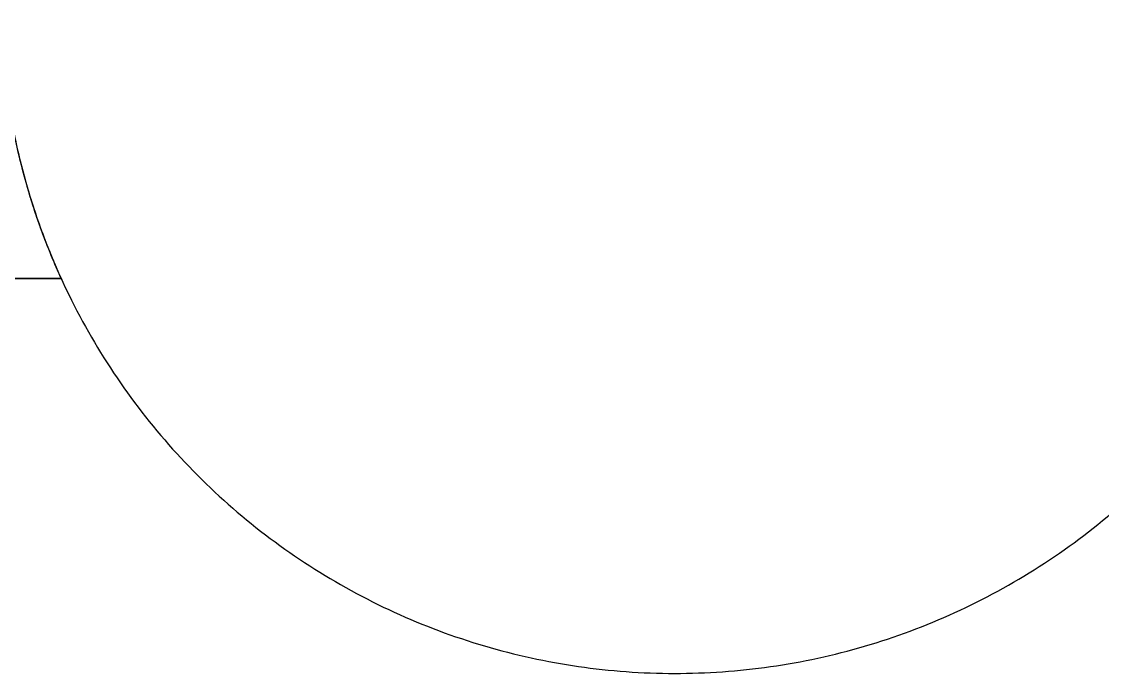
# Model space of a CAD drawing. Header units: metres. Extents: x -354 to -91, y 3 to 562.
# Drawn here: x -221.914 to -220.953, y 507.853 to 508.433 of the extents above; entities that cross this region are included whole.
import ezdxf

# ---------------------------------------------------------------- set-up
doc = ezdxf.new("R2010")
doc.units = ezdxf.units.M
doc.layers.add('A-GENM', color=7, linetype='Continuous', lineweight=25)

# ---------------------------------------------------------------- blocks, each defined once
blk = doc.blocks.new('Foundations-Piles - Px-1200-66435316-DRG-2873034 - CONSTRUCTION SEQUENCE STAGE A8')
at = {"layer": 'A-GENM', "color": 9, "true_color": 0xbebebe}
for start, end in [(114.54545, 122.72727), (115.23658, 122.34991), (122.72727, 130.90909), (122.34991, 125.03342), (125.03342, 130.90909), (130.90909, 139.09091), (130.90909, 139.09091), (139.09091, 147.27273), (139.09091, 147.27273), (147.27273, 155.45455), (147.27273, 155.45455), (155.45455, 163.63636), (155.45455, 163.63636), (163.63636, 171.81818), (163.63636, 171.81818), (171.81818, 180), (171.81818, 180), (180, 188.18182), (180, 188.18182), (188.18182, 196.36364), (188.18182, 196.36364), (196.36364, 204.54545), (196.36364, 204.54545), (204.54545, 212.72727), (204.54545, 212.72727), (212.72727, 220.90909), (212.72727, 220.90909), (220.90909, 229.09091), (220.90909, 229.09091), (229.09091, 237.27273), (229.09091, 237.27273)]:
    blk.add_arc((0, 0), 0.6, start, end, dxfattribs=at)
blk = doc.blocks.new('Shotcrete Adaptive v1 - 1200 Dia Pile _ 2_000 Spacing-61394272-DRG-2873034 - CONSTRUCTION SEQUENCE STAGE A8')
at = {"layer": 'A-GENM', "color": 9, "true_color": 0xbebebe}
for p, q in [((-0.45456, 0.25), (0.45456, 0.25)), ((0.45456, 0.25), (-0.45456, 0.25))]:
    blk.add_line(p, q, dxfattribs=at)
for centre, radius, start, end in [((-1, 0), 0.6, 20.25064, 24.62432), ((-1, 0), 0.6, 20.25064, 24.62432), ((1, 0), 0.6, 155.37568, 156.25604), ((1, 0), 0.6, 155.37568, 156.25604), ((1, 0), 0.6, 156.25604, 159.4284), ((1, 0), 0.6, 156.25604, 159.4284), ((-1, 0), 0.6, 17.71032, 20.25064), ((-1, 0), 0.6, 17.71032, 20.25064), ((1, 0), 0.6, 159.4284, 162.8466), ((1, 0), 0.6, 159.4284, 162.8466), ((-1, 0), 0.6, 17.1534, 17.57081), ((-1, 0), 0.6, 17.1534, 17.57081), ((-1, 0), 0.6, 10.45515, 17.1534), ((-1, 0), 0.6, 10.45515, 17.1534), ((1, 0), 0.6, 162.8466, 164.11217), ((1, 0), 0.6, 162.8466, 164.11217), ((1, 0), 0.6, 164.11217, 164.59006), ((1, 0), 0.6, 164.11217, 164.59006), ((1, 0), 0.6, 165.20534, 167.43411), ((1, 0), 0.6, 165.20534, 167.43411), ((1, 0), 0.6, 167.43411, 170.31752), ((1, 0), 0.6, 167.43411, 170.31752), ((-1, 0), 0.6, 9.72537, 10.45515), ((-1, 0), 0.6, 9.72537, 10.45515), ((-1, 0), 0.6, 2.21155, 9.68248), ((-1, 0), 0.6, 2.21155, 9.68248), ((1, 0), 0.6, 170.31752, 171.97691), ((1, 0), 0.6, 170.31752, 171.97691), ((1, 0), 0.6, 171.97691, 173.39307), ((1, 0), 0.6, 171.97691, 173.39307), ((1, 0), 0.6, 173.40997, 173.66675), ((1, 0), 0.6, 173.40997, 173.66675), ((1, 0), 0.6, 173.72815, 175.36561), ((1, 0), 0.6, 173.72815, 175.36561), ((0, -2.95), 3, 91.53417, 94.60252), ((0, -2.95), 3, 91.53417, 93.2986), ((0, -2.95), 3, 88.46583, 91.53417), ((0, -2.95), 3, 91.07568, 91.53417), ((0, -2.95), 3, 90.72298, 91.07568), ((0, -2.95), 3, 89.80078, 90.71147), ((0, -2.95), 3, 88.46583, 89.80078), ((0, -2.95), 3, 87.76667, 88.46583), ((0, -2.95), 3, 85.39748, 88.46583), ((1, 0), 0.6, 175.36561, 177.78845), ((1, 0), 0.6, 175.36561, 177.78845), ((0, -2.95), 3, 94.60252, 97.67087), ((0, -2.95), 3, 94.60252, 97.67087), ((0, -2.95), 3, 94.37595, 94.60252), ((0, -2.95), 3, 94.20073, 94.37595), ((0, -2.95), 3, 93.2986, 94.19241), ((0, -2.95), 3, 87.23239, 87.76667), ((0, -2.95), 3, 86.42786, 87.19638), ((0, -2.95), 3, 85.39748, 86.42786), ((0, -2.95), 3, 84.44192, 85.39748), ((0, -2.95), 3, 82.32913, 85.39748), ((0, -2.95), 3, 83.70801, 84.44192), ((0, -2.95), 3, 82.32913, 83.68985)]:
    blk.add_arc(centre, radius, start, end, dxfattribs=at)
blk = doc.blocks.new('T2DPAA-T2D-C3S-RS-M3D-100334_rvt-1-DRG-2873034 - CONSTRUCTION SEQUENCE STAGE A8')
at = {"layer": 'A-GENM', "color": 253, "lineweight": 25, "true_color": 0xa3a3a3}
for name, p, rotation in [('Foundations-Piles - Px-1200-66435316-DRG-2873034 - CONSTRUCTION SEQUENCE STAGE A8', (-1094.48518, 508.45347), 75.11694444444437), ('Shotcrete Adaptive v1 - 1200 Dia Pile _ 2_000 Spacing-61394272-DRG-2873034 - CONSTRUCTION SEQUENCE STAGE A8', (-1095.48518, 508.45525), 179.898146763389)]:
    blk.add_blockref(name, p, dxfattribs=dict(at, rotation=rotation))

msp = doc.modelspace()

# ---------------------------------------------------------------- block references
at = {"lineweight": 5}
msp.add_blockref('T2DPAA-T2D-C3S-RS-M3D-100334_rvt-1-DRG-2873034 - CONSTRUCTION SEQUENCE STAGE A8', (873.15239, 0), dxfattribs=at)

doc.saveas('drawing.dxf')
